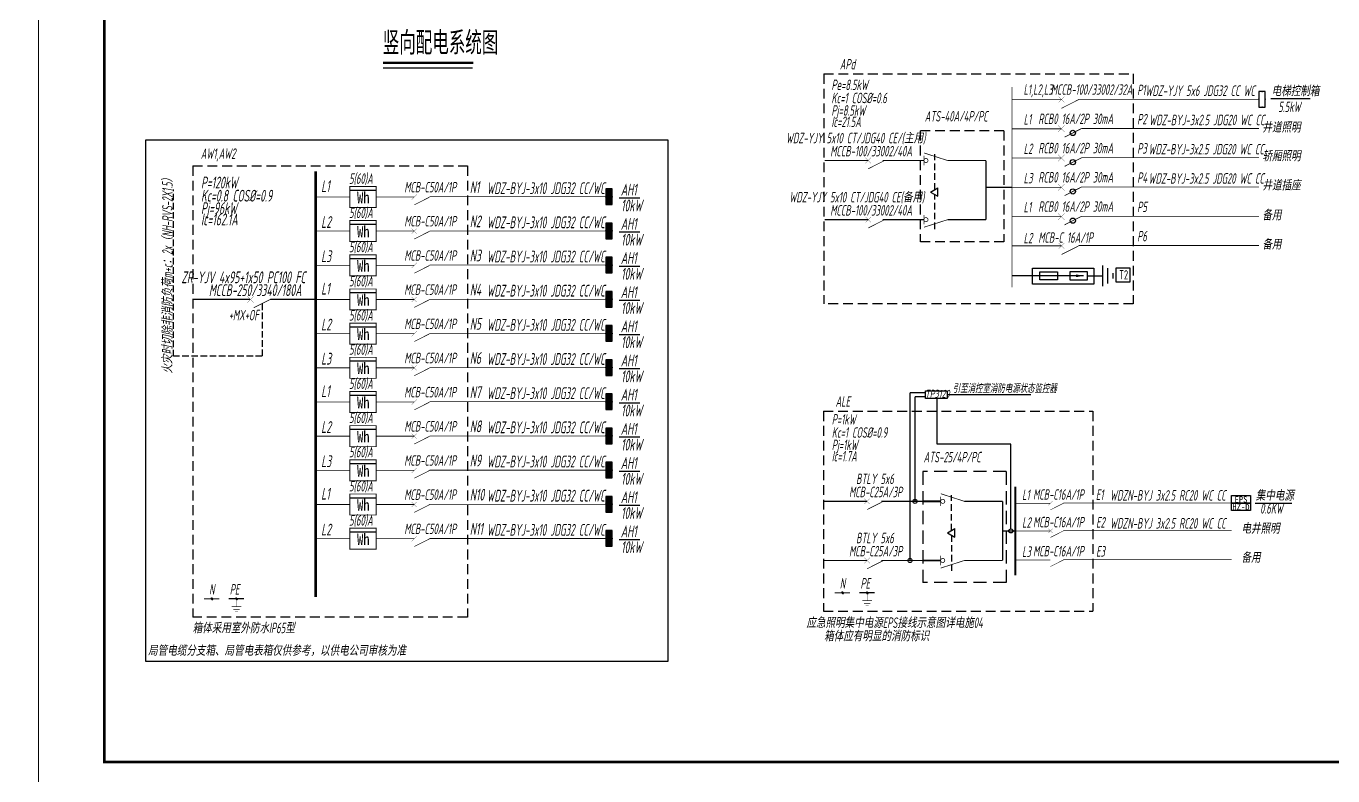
# Model space of a CAD drawing. Extents: x 3774419 to 4775970, y -926964 to 2266.
# Drawn here: x 4523195 to 4573000, y -688779 to -660195 of the extents above; entities that cross this region are included whole.
import ezdxf
from ezdxf.enums import TextEntityAlignment as Align

# ---------------------------------------------------------------- set-up
doc = ezdxf.new("R2010")
doc.units = 0
doc.header["$LTSCALE"] = 1000
doc.header["$MEASUREMENT"] = 0
for name, pattern in [('DASH', [0.35, 0.25, -0.1]), ('DASH4', [0.1875, 0.125, -0.0625]), ('DASHED', [0.75, 0.5, -0.25]), ('HIDDEN', [0.375, 0.25, -0.125])]:
    doc.linetypes.add(name, pattern=pattern)
doc.layers.get('0').update_dxf_attribs({"linetype": 'CONTINUOUS'})
for name, color, linetype in [('!!电气', 1, 'CONTINUOUS'), ('ANNO-NOTE', 7, 'CONTINUOUS'), ('DIM-照明', 7, 'CONTINUOUS'), ('ELEMENT', 3, 'CONTINUOUS'), ('EQUIP-箱柜', 3, 'CONTINUOUS'), ('WIRE-SECU-1', 30, 'CONTINUOUS'), ('WIRE-消防', 4, 'CONTINUOUS'), ('WIRE-照明', 2, 'CONTINUOUS'), ('WIRE-通讯', 4, 'CONTINUOUS'), ('照明平面文字层', 3, 'CONTINUOUS'), ('电气文字标注', 6, 'CONTINUOUS')]:
    doc.layers.add(name, color=color, linetype=linetype)
doc.layers.add('图框', color=147, linetype='CONTINUOUS', lineweight=20)
doc.styles.add('-宋体', font='', dxfattribs={"width": 0.8})
doc.styles.add('_TCH_LABEL', font='COMPLEX', dxfattribs={"bigfont": 'GBCBIG'})
doc.styles.add('HZTXT', font='gbeitc.shx', dxfattribs={"width": 0.8, "height": 400, "bigfont": 'hztxt.shx'})
doc.styles.add('SM1', font='realsz.shx', dxfattribs={"width": 0.75, "bigfont": 'realhz.shx'})
doc.styles.get("Standard").update_dxf_attribs({"font": 'gbenor.shx', "bigfont": 'gbcbig.shx'})
doc.styles.add('TSSD_Dimension', font='Tssdeng.shx', dxfattribs={"width": 0.7, "bigfont": 'tssdchn.shx'})
doc.styles.add('宋体', font='', dxfattribs={"height": 4})
doc.styles.get('-宋体').set_extended_font_data('SimSun')
doc.styles.get('宋体').set_extended_font_data('SimSun')

# ---------------------------------------------------------------- blocks, each defined once
blk = doc.blocks.new('1107AA')
at = {"color": 3, "linetype": 'Continuous'}
for points, const_width in [([(0, -7.5), (-3.79, 0)], 0.3), ([(-1.25, 1.25), (1.25, -1.25)], 0.1), ([(1.25, 1.25), (-1.25, -1.25)], 0.1)]:
    blk.add_lwpolyline(points, dxfattribs=dict(at, const_width=const_width))
blk = doc.blocks.new('A$C14A42816')
at = {"layer": 'ELEMENT'}
blk.add_line((0, 660), (1009, 660), dxfattribs=at)
at = {"layer": 'ELEMENT', "const_width": 35}
blk.add_lwpolyline([(0, 0), (0, 800), (1009, 800), (1009, 0), (0, 0)], dxfattribs=at)
at = {"layer": 'ELEMENT', "style": '-宋体', "width": 0.8}
blk.add_text('Wh', height=438, dxfattribs=at).set_placement((278, 159))
at = {"layer": 'ELEMENT', "flags": 9}
blk.add_attdef('S', (0, 400), '', height=0.01, rotation=90, dxfattribs=at)
blk.add_attdef('S', (0, 400), '', height=0.01, rotation=90, dxfattribs=at)
blk.add_attdef('S', (0, 400), '', height=0.01, rotation=90, dxfattribs=at)
blk = doc.blocks.new('0114')
at = {"color": 3, "linetype": 'Continuous', "const_width": 0.3}
for points in [[(0, 0), (0, -4.58)], [(-2.75, -4.58), (2.75, -4.58)], [(-1.83, -6.01), (1.83, -6.01)], [(-0.86, -7.5), (0.86, -7.5)]]:
    blk.add_lwpolyline(points, dxfattribs=at)
blk = doc.blocks.new('*X31')
at = {"color": 0}
for p, q in [((197.1, 124.2), (199.7, 126.7)), ((197.2, 123.8), (200.1, 126.7)), ((197.2, 124.6), (199.2, 126.7)), ((197.3, 123.4), (200.4, 126.6)), ((197.3, 125.2), (198.6, 126.5)), ((197.4, 123.1), (200.7, 126.5)), ((197.5, 122.9), (201, 126.3)), ((197.7, 122.6), (201.2, 126.1)), ((197.9, 122.4), (201.4, 125.9)), ((198.1, 122.2), (201.6, 125.7)), ((198.4, 122), (201.8, 125.4)), ((198.7, 121.9), (201.9, 125.2)), ((199, 121.8), (202, 124.8)), ((199.4, 121.7), (202.1, 124.5)), ((199.8, 121.7), (202.1, 124.1)), ((200.3, 121.8), (202, 123.5)), ((201.2, 122.3), (201.6, 122.7))]:
    blk.add_line(p, q, dxfattribs=at)
blk = doc.blocks.new('HC000089')
at = {"color": 4, "linetype": 'Continuous', "const_width": 0.2}
blk.add_lwpolyline([(-1.8, -1.8, 0.198912), (0, -2.5, 0.198912), (1.8, -1.8, 0.198912), (2.5, 0, 0.198912), (1.8, 1.8, 0.198912), (0, 2.5, 0.198912), (-1.8, 1.8, 0.198912), (-2.5, 0, 0.198912)], format="xyb", close=True, dxfattribs=at)
at = {"color": 4}
blk.add_blockref('*X31', (-199.6, -124.2), dxfattribs=at)
blk = doc.blocks.new('*X8')
at = {"color": 0}
for p, q in [((-250, 33), (-83, 200)), ((-250, 68), (-118, 200)), ((-250, 104), (-154, 200)), ((-250, 139), (-189, 200)), ((-250, 174), (-224, 200)), ((-247, 0), (-47, 200)), ((-212, 0), (-12, 200)), ((-177, 0), (23, 200)), ((-141, 0), (59, 200)), ((-106, 0), (94, 200)), ((-71, 0), (129, 200)), ((-35, 0), (165, 200)), ((0, 0), (200, 200)), ((35, 0), (235, 200)), ((71, 0), (250, 179)), ((106, 0), (250, 144)), ((141, 0), (250, 109)), ((177, 0), (250, 73)), ((212, 0), (250, 38)), ((247, 0), (250, 3))]:
    blk.add_line(p, q, dxfattribs=at)
blk = doc.blocks.new('$equip$00001421')
for p, q in [((0.75, 0.6), (-0.75, 0.6)), ((-0.75, 0.6), (-0.75, 0)), ((-0.75, 0), (0.75, 0)), ((0.75, 0), (0.75, 0.6))]:
    blk.add_line(p, q)
at = {"const_width": 0.6}
blk.add_lwpolyline([(-0.75, 0.3), (0.75, 0.3)], dxfattribs=at)
for p in [(-0.75, 0.3), (0, 0.6), (0, 0), (0.75, 0.3)]:
    blk.add_point(p)
at = {"xscale": 0.00300000000061118, "yscale": 0.00300000000061118, "zscale": 0.00300000000061118}
blk.add_blockref('*X8', (0, 0), dxfattribs=at)
at = {"style": '_TCH_LABEL', "flags": 9}
blk.add_attdef('A', (0, 0), '', height=0.00002, dxfattribs=at)
blk = doc.blocks.new('A$C19F659BD')
at = {"layer": 'DIM-照明', "linetype": 'DASHED'}
for p, q in [((36, -479), (36, -4709)), ((3223, -479), (36, -479)), ((3223, -479), (3223, -4709)), ((3223, -4709), (36, -4709))]:
    blk.add_line(p, q, dxfattribs=at)
blk = doc.blocks.new('A$C7C37685A')
at = {"layer": 'ELEMENT'}
for p, q in [((294, 104), (294, -104)), ((745, 104), (294, 104)), ((641, 0), (294, 0)), ((745, -104), (745, 104)), ((1135, -260), (1135, 260)), ((1264, -195), (1264, 195)), ((1394, -65), (1394, 65)), ((294, -104), (745, -104))]:
    blk.add_line(p, q, dxfattribs=at)
for points in [[(294, 0), (0, 0)], [(745, 0), (1135, 0)]]:
    blk.add_lwpolyline(points, dxfattribs=at)
for points in [[(658, 0), (450, -35), (450, 35), (658, 0)], [(450, 35), (658, 0), (450, -35), (450, 35)], [(450, -35), (450, 35), (658, 0), (450, 35)]]:
    blk.add_solid(points, dxfattribs=at)
blk = doc.blocks.new('A$C64190E90')
at = {"layer": 'DIM-照明', "color": 3}
blk.add_lwpolyline([(0, 104), (450, 104), (450, -104), (0, -104)], close=True, dxfattribs=at)
at = {"layer": 'DIM-照明'}
blk.add_blockref('A$C7C37685A', (466, 0), dxfattribs=at)
blk = doc.blocks.new('A$C2FB505A5')
at = {"color": 3, "linetype": 'Continuous'}
for points, const_width in [([(-125, -125), (125, 125)], 10), ([(-125, 125), (125, -125)], 10), ([(771, 11), (125, -316)], 30)]:
    blk.add_lwpolyline(points, dxfattribs=dict(at, const_width=const_width))
at = {"layer": 'DIM-照明', "color": 3, "linetype": 'Continuous', "const_width": 28.8}
blk.add_lwpolyline([(771, 11), (1064, 11)], dxfattribs=at)
at = {"layer": 'DIM-照明', "color": 3, "linetype": 'Continuous'}
blk.add_circle((438, -157), 100, dxfattribs=at)
blk = doc.blocks.new('A$C5F6A5641')
at = {"layer": 'WIRE-照明', "color": 3}
for p, q in [((0, 0), (2337, 0)), ((0, -611), (0, 0)), ((2337, 0), (2337, -611)), ((2337, -611), (0, -611))]:
    blk.add_line(p, q, dxfattribs=at)
blk = doc.blocks.new('$equip$00001413')
for p, q in [((0.75, 0.6), (-0.75, 0.6)), ((-0.75, 0.6), (-0.75, 0)), ((-0.75, 0), (0.75, 0)), ((0.75, 0), (0.75, 0.6))]:
    blk.add_line(p, q)
for p in [(-0.75, 0.3), (0, 0.6), (0, 0), (0.75, 0.3)]:
    blk.add_point(p)
at = {"style": '_TCH_LABEL', "flags": 9}
blk.add_attdef('A', (0, 0), '', height=0.00002, dxfattribs=at)
blk = doc.blocks.new('A$C7F8C54C2')
at = {"layer": 'DIM-照明', "color": 7, "linetype": 'DASH4', "ltscale": 3}
for p, q in [((0, 4230), (0, 0)), ((3188, 4230), (0, 4230)), ((3188, 4230), (3188, 0)), ((3188, 0), (0, 0))]:
    blk.add_line(p, q, dxfattribs=at)

msp = doc.modelspace()

# ---------------------------------------------------------------- linework, layer by layer
at = {"layer": '!!电气', "color": 6}
msp.add_lwpolyline([(4527757.6, -664528.3), (4547651.2, -664528.3), (4547651.2, -684422), (4527757.6, -684422)], close=True, dxfattribs=at)
at = {"color": 3, "linetype": 'Continuous'}
for points, const_width in [([(4531619, -670740.6), (4531869, -670490.6)], 10), ([(4531619, -670490.6), (4531869, -670740.6)], 10), ([(4532515.4, -670604.8), (4531869, -670931.5)], 30)]:
    msp.add_lwpolyline(points, dxfattribs=dict(at, const_width=const_width))
at = {"layer": 'ANNO-NOTE', "color": 7}
msp.add_line((4536800.6, -661789.2), (4540211.3, -661789.2), dxfattribs=at)
msp.add_line((4536800.6, -661789.2), (4540211.3, -661789.2), dxfattribs=at)
at = {"layer": 'DIM-照明', "color": 3, "linetype": 'DASH4', "ltscale": 3}
for p, q in [((4553593.3, -662017.7), (4565391.4, -662017.7)), ((4553593.3, -662017.7), (4553593.3, -670778.1)), ((4565391.4, -662017.7), (4565391.4, -670778.1)), ((4529542.1, -665524.7), (4540013.4, -665524.7)), ((4529542.1, -665524.7), (4529542.1, -682733.6)), ((4540013.4, -665524.7), (4540013.4, -682733.6)), ((4565391.4, -670778.1), (4553593.3, -670778.1)), ((4553581.3, -674876.7), (4553581.3, -682504.9)), ((4553581.3, -674876.7), (4563851, -674876.7)), ((4563851, -674876.7), (4563851, -682504.9)), ((4540013.4, -682733.6), (4529542.1, -682733.6)), ((4553581.3, -682504.9), (4563851, -682504.9))]:
    msp.add_line(p, q, dxfattribs=at)
at = {"layer": 'DIM-照明', "color": 7}
for p, q in [((4570637.2, -662948.8), (4572137.3, -662948.8)), ((4545797.3, -666736.7), (4546591.4, -666736.7)), ((4545797.3, -668039.3), (4546591.4, -668039.3)), ((4545797.3, -669341.9), (4546591.4, -669341.9)), ((4545797.3, -670644.5), (4546591.4, -670644.5)), ((4545797.3, -671947.1), (4546591.4, -671947.1)), ((4545797.3, -673249.7), (4546591.4, -673249.7)), ((4545797.3, -674552.3), (4546591.4, -674552.3)), ((4545797.3, -675854.9), (4546591.4, -675854.9)), ((4545797.3, -677158.3), (4546591.4, -677158.3)), ((4545797.3, -678460.9), (4546591.4, -678460.9)), ((4570041.4, -678382.3), (4571436.2, -678382.3)), ((4545797.3, -679763.5), (4546591.4, -679763.5))]:
    msp.add_line(p, q, dxfattribs=at)
at = {"layer": 'DIM-照明', "linetype": 'HIDDEN'}
for p, q in [((4557826.3, -666430.1), (4557826.3, -665079.1)), ((4557826.3, -667931.9), (4557826.3, -666612.5)), ((4558467.9, -679423.3), (4558467.9, -678072.3)), ((4558467.9, -679605.7), (4558467.9, -680956.7))]:
    msp.add_line(p, q, dxfattribs=at)
at = {"layer": 'DIM-照明'}
for p, q in [((4557668.4, -666521.3), (4557947.4, -666360.2)), ((4557947.4, -666682.4), (4557947.4, -666360.2)), ((4557668.4, -666521.3), (4557947.4, -666682.4)), ((4558309.9, -679514.5), (4558589, -679353.4)), ((4558309.9, -679514.5), (4558589, -679675.6)), ((4558589, -679675.6), (4558589, -679353.4))]:
    msp.add_line(p, q, dxfattribs=at)
at = {"layer": 'DIM-照明', "color": 3, "linetype": 'DASH'}
for p, q in [((4528809.5, -672783.6), (4528809.5, -666429.6)), ((4532192.2, -670768.1), (4532192.2, -672783.6)), ((4532192.2, -672783.6), (4528809.5, -672783.6))]:
    msp.add_line(p, q, dxfattribs=at)
at = {"layer": 'DIM-照明', "color": 1, "ltscale": 5}
for p, q in [((4556883.4, -680567.2), (4556883.4, -674176)), ((4557467, -674176), (4556883.4, -674176)), ((4557076.5, -678310.9), (4557076.5, -674331.7)), ((4557467, -674331.7), (4557076.5, -674331.7)), ((4561488.7, -674245.4), (4558298.5, -674245.4))]:
    msp.add_line(p, q, dxfattribs=at)
at = {"layer": 'DIM-照明', "color": 3, "linetype": 'Continuous'}
for points, const_width in [([(4560773.4, -670157.7), (4560773.4, -662518)], 28.8), ([(4560773.4, -662994.6), (4562658, -662994.6)], 28.8), ([(4560773.4, -662994.6), (4562658, -662994.6)], 28.8), ([(4563311.1, -662982.8), (4570179.7, -662982.8)], 28.8), ([(4560773.4, -664109.6), (4562658, -664109.6)], 28.8), ([(4560773.4, -664109.6), (4562658, -664109.6)], 28.8), ([(4560773.4, -664109.6), (4562658, -664109.6)], 28.8), ([(4560773.4, -664109.6), (4562658, -664109.6)], 28.8), ([(4563422, -664098.8), (4570179.7, -664097.8)], 28.8), ([(4553626.3, -665317.7), (4555291.8, -665317.7)], 49.9), ([(4555126.7, -665317.7), (4555291.8, -665317.7)], 49.9), ([(4555837.4, -665317.7), (4557411.4, -665317.7)], 49.9), ([(4558313.9, -665317.7), (4559776.8, -665317.7)], 49.9), ([(4559776.8, -665317.7), (4559776.8, -667574)], 49.9), ([(4560773.4, -665224.6), (4562658, -665224.6)], 28.8), ([(4560773.4, -665224.6), (4562658, -665224.6)], 28.8), ([(4563415.6, -665212.9), (4570179.7, -665212.9)], 28.8), ([(4560773.4, -666339.7), (4559776.8, -666339.7)], 49.9), ([(4560773.4, -666339.7), (4562658, -666339.7)], 28.8), ([(4560773.4, -666339.7), (4562658, -666339.7)], 28.8), ([(4563415.6, -666327.9), (4570179.7, -666327.9)], 28.8), ([(4534225.2, -666706.6), (4535529, -666706.6)], 29), ([(4536537.5, -666706.6), (4537986.5, -666706.6)], 29), ([(4538576.3, -666700.4), (4545291.7, -666700.4)], 29), ([(4553626.3, -667574), (4555291.8, -667574)], 49.9), ([(4555126.7, -667574), (4555291.8, -667574)], 49.9), ([(4555837.4, -667574), (4557411.4, -667574)], 49.9), ([(4558313.9, -667574), (4559776.8, -667574)], 49.9), ([(4560773.4, -667454.7), (4562658, -667454.7)], 28.8), ([(4560773.4, -667454.7), (4562658, -667454.7)], 28.8), ([(4563415.6, -667442.9), (4570179.7, -667442.9)], 28.8), ([(4534225.2, -668009.6), (4535529, -668009.6)], 29), ([(4536537.5, -668009.6), (4537986.5, -668009.6)], 29), ([(4538576.3, -668003), (4545291.7, -668003)], 29), ([(4560773.4, -668570.3), (4562657.5, -668570.3)], 28.8), ([(4563310.6, -668558.5), (4570179.1, -668558.5)], 28.8), ([(4534225.2, -669312.6), (4535529, -669312.6)], 29), ([(4536537.5, -669312.6), (4537986.5, -669312.6)], 29), ([(4538576.3, -669305.6), (4545291.7, -669305.6)], 29), ([(4560773.4, -669712.7), (4562972.2, -669712.7)], 47.2), ([(4529542.1, -670615.6), (4531730.2, -670615.6)], 49.9), ([(4532504.5, -670615.6), (4534225.2, -670615.6)], 49.9), ([(4532515.4, -670604.8), (4532807.8, -670604.8)], 28.8), ([(4534225.2, -670615.6), (4535529, -670615.6)], 29), ([(4536537.5, -670615.6), (4537986.5, -670615.6)], 29), ([(4538576.3, -670608.2), (4545291.7, -670608.2)], 29), ([(4534225.2, -671918.6), (4535529, -671918.6)], 29), ([(4536537.5, -671918.6), (4537986.5, -671918.6)], 29), ([(4538576.3, -671910.8), (4545291.7, -671910.8)], 29), ([(4534225.2, -673221.6), (4535529, -673221.6)], 29), ([(4536537.5, -673221.6), (4537986.5, -673221.6)], 29), ([(4538576.3, -673213.4), (4545291.7, -673213.4)], 29), ([(4534225.2, -674523.8), (4535529, -674523.8)], 29), ([(4536537.5, -674523.8), (4537986.5, -674523.8)], 29), ([(4538576.3, -674516), (4545291.7, -674516)], 29), ([(4534225.2, -675826.8), (4535529, -675826.8)], 29), ([(4536537.5, -675826.8), (4537986.5, -675826.8)], 29), ([(4538576.3, -675818.6), (4545291.7, -675818.6)], 29), ([(4534225.2, -677129.8), (4535529, -677129.8)], 29), ([(4536537.5, -677129.8), (4537986.5, -677129.8)], 29), ([(4538576.3, -677122), (4545291.7, -677122)], 29), ([(4553581.3, -678310.9), (4555246.7, -678310.9)], 49.9), ([(4555081.6, -678310.9), (4555246.7, -678310.9)], 49.9), ([(4555792.3, -678310.9), (4557366.3, -678310.9)], 49.9), ([(4558955.5, -678310.9), (4560418.4, -678310.9)], 49.9), ([(4560418.4, -678310.9), (4560418.4, -680567.2)], 49.9), ([(4534225.2, -678432.4), (4535529, -678432.4)], 29), ([(4536537.5, -678432.4), (4537986.5, -678432.4)], 29), ([(4538576.3, -678424.6), (4545291.7, -678424.6)], 29), ([(4560900.4, -678386.3), (4562236.8, -678386.3)], 21.6), ([(4562726.7, -678377.4), (4569140.3, -678377.4)], 21.6), ([(4534225.2, -679735.4), (4535529, -679735.4)], 29), ([(4536537.5, -679735.4), (4537986.5, -679735.4)], 29), ([(4538576.3, -679727.2), (4545291.7, -679727.2)], 29), ([(4560418.4, -679439.1), (4560900.4, -679439.1)], 49.9), ([(4560900.4, -679439.1), (4562236.8, -679439.1)], 21.6), ([(4562726.7, -679430.2), (4569140.3, -679430.2)], 21.6), ([(4553581.3, -680567.2), (4555246.7, -680567.2)], 49.9), ([(4555081.6, -680567.2), (4555246.7, -680567.2)], 49.9), ([(4555792.3, -680567.2), (4557366.3, -680567.2)], 49.9), ([(4558955.5, -680567.2), (4560418.4, -680567.2)], 49.9), ([(4560900.4, -680547.7), (4562236.8, -680547.7)], 21.6), ([(4560900.4, -680547.7), (4562236.8, -680547.7)], 21.6), ([(4560900.4, -680547.7), (4562236.8, -680547.7)], 21.6), ([(4560900.4, -680547.7), (4562236.8, -680547.7)], 21.6), ([(4560900.4, -680547.7), (4562236.8, -680547.7)], 21.6), ([(4560900.4, -680547.7), (4562236.8, -680547.7)], 21.6), ([(4560900.4, -680547.7), (4562236.8, -680547.7)], 19.4), ([(4560900.4, -680547.7), (4562236.8, -680547.7)], 19.4), ([(4560900.4, -680547.7), (4562236.8, -680547.7)], 19.4), ([(4560900.4, -680547.7), (4562236.8, -680547.7)], 19.4), ([(4560900.4, -680547.7), (4562236.8, -680547.7)], 19.4), ([(4560900.4, -680547.7), (4562236.8, -680547.7)], 19.4), ([(4560900.4, -680547.7), (4562236.8, -680547.7)], 19.4), ([(4560900.4, -680547.7), (4562236.8, -680547.7)], 19.4), ([(4562726.7, -680538.8), (4569140.3, -680538.8)], 21.6), ([(4554014.1, -681801.9), (4554594.6, -681801.9)], 47.5), ([(4554951.6, -681797.8), (4555532, -681797.8)], 47.5), ([(4529974.9, -682030.6), (4530555.4, -682030.6)], 47.5), ([(4530912.4, -682026.5), (4531492.8, -682026.5)], 47.5)]:
    msp.add_lwpolyline(points, dxfattribs=dict(at, const_width=const_width))
at = {"layer": 'DIM-照明', "color": 3}
for points, const_width in [([(4557411.4, -665496.5), (4557411.4, -665139)], 26.9), ([(4558313.9, -665317.7), (4557414.3, -665029.2)], 27.1), ([(4534225.2, -665727.6), (4534225.2, -681964.9)], 100), ([(4557411.4, -667752.7), (4557411.4, -667395.2)], 26.9), ([(4558313.9, -667574), (4557414.3, -667862.5)], 27.1), ([(4560900.4, -677750.5), (4560900.4, -681127.6)], 75), ([(4557366.3, -678310.9), (4558053, -678310.9)], 72.2), ([(4558053, -678489.7), (4558053, -678132.2)], 26.9), ([(4558955.5, -678310.9), (4558055.9, -678022.4)], 27.1), ([(4557366.3, -680567.2), (4558053, -680567.2)], 72.2), ([(4558053, -680745.9), (4558053, -680388.4)], 26.9), ([(4558955.5, -680567.2), (4558055.9, -680855.7)], 27.1)]:
    msp.add_lwpolyline(points, dxfattribs=dict(at, const_width=const_width))
at = {"layer": 'DIM-照明', "color": 3, "const_width": 26.9}
for points in [[(4557411.4, -665317.7, 1), (4557568.2, -665317.7, 1)], [(4557411.4, -667574, 1), (4557568.2, -667574, 1)], [(4558053, -678310.9, 1), (4558209.8, -678310.9, 1)], [(4558053, -680567.2, 1), (4558209.8, -680567.2, 1)]]:
    msp.add_lwpolyline(points, format="xyb", close=True, dxfattribs=at)
at = {"layer": 'DIM-照明', "color": 1, "ltscale": 5}
msp.add_lwpolyline([(4557467, -674094.8), (4558298.5, -674094.8), (4558298.5, -674395.9), (4557467, -674395.9)], close=True, dxfattribs=at)
msp.add_lwpolyline([(4560727.4, -679360.7), (4560727.4, -676134.6), (4557914.9, -676134.6), (4557914.9, -674395.9)], dxfattribs=at)
for centre in [(4557076.5, -678310.9), (4560727.4, -679439.1), (4556883.4, -680567.2)]:
    msp.add_circle(centre, 78.4, dxfattribs=at)
at = {"layer": 'EQUIP-箱柜'}
for points in [[(4569140.3, -678088.5), (4569862.5, -678088.5), (4569862.5, -678377.4), (4569140.3, -678377.4)], [(4569140.3, -678377.4), (4569862.5, -678377.4), (4569862.5, -678666.3), (4569140.3, -678666.3)]]:
    msp.add_lwpolyline(points, close=True, dxfattribs=at)
at = {"layer": 'WIRE-SECU-1', "color": 7, "const_width": 98.5}
msp.add_lwpolyline([(4536799.5, -661595), (4540233, -661595)], dxfattribs=at)
msp.add_lwpolyline([(4536799.5, -661595), (4540233, -661595)], dxfattribs=at)
at = {"layer": '图框'}
for points in [[(4439569.6, -629853.6), (4523669.6, -629853.6), (4523669.6, -689253.6), (4439569.6, -689253.6)], [(4523669.6, -629853.6), (4607769.6, -629853.6), (4607769.6, -689253.6), (4523669.6, -689253.6)]]:
    msp.add_lwpolyline(points, close=True, dxfattribs=at)
at = {"layer": '图框', "const_width": 100}
msp.add_lwpolyline([(4606769.6, -688253.6), (4606769.6, -630853.6), (4526169.6, -630853.6), (4526169.6, -688253.6)], close=True, dxfattribs=at)
at = {"layer": '照明平面文字层', "color": 7}
msp.add_lwpolyline([(4564744.3, -669404.7), (4565258.2, -669404.7), (4565258.2, -669952.5), (4564744.3, -669952.5)], close=True, dxfattribs=at)

# ---------------------------------------------------------------- block references
at = {"layer": 'DIM-照明', "linetype": 'Continuous', "rotation": 90}
for p, xscale, yscale, zscale in [((4562658, -662994.6), 87.60960006713867, 87.60960006713867, 87.60960006713867), ((4555291.8, -665317.7), 83.2291202545166, 83.2291202545166, 83.2291202545166), ((4537986.5, -666711), 78.65151834487915, 78.65151834487915, 78.65151834487915), ((4555291.8, -667574), 83.2291202545166, 83.2291202545166, 83.2291202545166), ((4537986.5, -668013.6), 78.65151834487915, 78.65151834487915, 78.65151834487915), ((4562657.5, -668570.3), 87.60960006713867, 87.60960006713867, 87.60960006713867), ((4537986.5, -669316.2), 78.65151834487915, 78.65151834487915, 78.65151834487915), ((4537986.5, -670618.8), 78.65151834487915, 78.65151834487915, 78.65151834487915), ((4537986.5, -671921.4), 78.65151834487915, 78.65151834487915, 78.65151834487915), ((4537986.5, -674526.6), 78.65151834487915, 78.65151834487915, 78.65151834487915), ((4537986.5, -677132.6), 78.65151834487915, 78.65151834487915, 78.65151834487915), ((4537986.5, -678435.2), 78.65151834487915, 78.65151834487915, 78.65151834487915), ((4555246.7, -678310.9), 83.2291202545166, 83.2291202545166, 83.2291202545166), ((4562236.8, -678386.3), 65.707200050354, 65.707200050354, 65.707200050354), ((4562236.8, -679439.1), 65.707200050354, 65.707200050354, 65.707200050354), ((4555246.7, -680567.2), 83.2291202545166, 83.2291202545166, 83.2291202545166), ((4562236.8, -680547.7), 65.707200050354, 65.707200050354, 65.707200050354)]:
    msp.add_blockref('1107AA', p, dxfattribs=dict(at, xscale=xscale, yscale=yscale, zscale=zscale))
at = {"layer": 'DIM-照明', "color": 7, "xscale": 78.65151834487915, "yscale": 78.65151834487915, "zscale": 78.65151834487915, "rotation": 90}
for p in [(4537986.5, -673224), (4537986.5, -675829.2), (4537986.5, -679737.8)]:
    msp.add_blockref('1107AA', p, dxfattribs=at)
at = {"layer": 'DIM-照明', "xscale": 14.62999999523163, "yscale": 14.62999999523163, "zscale": 14.62999999523163}
for p in [(4554316.3, -681802.1), (4555252.8, -681802.1), (4530277.1, -682030.8), (4531213.6, -682030.8)]:
    msp.add_blockref('HC000089', p, dxfattribs=at)
at = {"layer": 'DIM-照明', "linetype": 'DASH', "xscale": -66.50000000000003, "yscale": 66.5, "zscale": 66.49999999999999, "rotation": 1.643353773062017e-06}
for p in [(4555252.7, -681797.8), (4531213.5, -682026.5)]:
    msp.add_blockref('0114', p, dxfattribs=at)
at = {"layer": 'EQUIP-箱柜', "xscale": 400, "yscale": 400, "zscale": 400}
for name, p, rotation in [('$equip$00001413', (4570179.7, -662982.8), 270), ('$equip$00001421', (4545531.7, -666700.4), 90), ('$equip$00001421', (4545531.7, -668003), 90), ('$equip$00001421', (4545531.7, -669305.6), 90), ('$equip$00001421', (4545531.7, -670608.2), 90), ('$equip$00001421', (4545531.7, -671910.8), 90), ('$equip$00001421', (4545531.7, -673213.4), 90), ('$equip$00001421', (4545531.7, -674516), 90), ('$equip$00001421', (4545531.7, -675818.6), 90), ('$equip$00001421', (4545531.7, -677122), 90), ('$equip$00001421', (4545531.7, -678424.6), 90), ('$equip$00001421', (4545531.7, -679727.2), 90)]:
    msp.add_blockref(name, p, dxfattribs=dict(at, rotation=rotation))
at = {"layer": 'WIRE-消防'}
for name, p in [('A$C7F8C54C2', (4557276.3, -668414)), ('A$C5F6A5641', (4561553.8, -669424.6))]:
    msp.add_blockref(name, p, dxfattribs=at)
at = {"layer": 'WIRE-照明'}
for name, p in [('A$C2FB505A5', (4562650.5, -664109.6)), ('A$C2FB505A5', (4562650.5, -665224.6)), ('A$C2FB505A5', (4562650.5, -666339.7)), ('A$C2FB505A5', (4562650.5, -667454.7)), ('A$C19F659BD', (4557330.8, -676698.4))]:
    msp.add_blockref(name, p, dxfattribs=at)
at = {"layer": 'WIRE-照明', "xscale": 1.5, "yscale": 1.5, "zscale": 1.5}
msp.add_blockref('A$C64190E90', (4561832.1, -669712.7), dxfattribs=at)
at = {"layer": 'WIRE-通讯'}
for p in [(4535529, -667106.6), (4535529, -668409.6), (4535529, -669712.6), (4535529, -671015.6), (4535529, -672318.6), (4535529, -673621.6), (4535529, -674923.8), (4535529, -676226.8), (4535529, -677529.8), (4535529, -678832.4), (4535529, -680135.4)]:
    msp.add_blockref('A$C14A42816', p, dxfattribs=at)

# ---------------------------------------------------------------- texts
at = {"layer": 'DIM-照明', "color": 7}
for s, height, style, width, p in [('竖向配电系统图', 883.2, 'SM1', 0.75, (4536787.6, -661280.5)), ('竖向配电系统图', 883.2, 'SM1', 0.75, (4536787.6, -661280.5)), ('电梯控制箱', 400, 'HZTXT', 0.7, (4570662.5, -662866.9)), ('5.5kW', 400, 'HZTXT', 0.7, (4570917, -663470)), ('井道照明', 400, 'HZTXT', 0.7, (4570310.3, -664251.9)), ('轿厢照明', 400, 'HZTXT', 0.7, (4570312.8, -665345.6)), ('5(60)A', 400, 'HZTXT', 0.7, (4535501.4, -666208.3)), ('P=120kW', 450, 'HZTXT', 0.7, (4529861.5, -666383.7)), ('L1', 450, 'HZTXT', 0.7, (4534441, -666521.2)), ('MCB-C50A/1P', 400, 'HZTXT', 0.7, (4537607.6, -666534.9)), ('N1', 450, 'HZTXT', 0.7, (4540106.1, -666559.8)), ('AH1', 450, 'HZTXT', 0.7, (4545859.6, -666654.8)), ('井道插座', 400, 'HZTXT', 0.7, (4570312.8, -666460.6)), ('Kc=0.8 COS%%C=0.9', 450, 'HZTXT', 0.7, (4529861.5, -666885.3)), ('10kW', 450, 'HZTXT', 0.7, (4545868.1, -667257.9)), ('Ic=162.1A', 450, 'HZTXT', 0.7, (4529861.5, -667791.3)), ('Pj=96kW', 450, 'HZTXT', 0.7, (4529861.5, -667359.4)), ('5(60)A', 400, 'HZTXT', 0.7, (4535501.4, -667511.3)), ('备用', 400, 'HZTXT', 0.7, (4570310.5, -667597)), ('L2', 450, 'HZTXT', 0.7, (4534441, -667887.5)), ('MCB-C50A/1P', 400, 'HZTXT', 0.7, (4537607.6, -667833.5)), ('N2', 450, 'HZTXT', 0.7, (4540106.1, -667862.4)), ('AH1', 450, 'HZTXT', 0.7, (4545859.6, -667957.4)), ('5(60)A', 400, 'HZTXT', 0.7, (4535501.4, -668814.3)), ('10kW', 450, 'HZTXT', 0.7, (4545868.1, -668560.5)), ('备用', 400, 'HZTXT', 0.7, (4570310.5, -668712.6)), ('L3', 450, 'HZTXT', 0.7, (4534441, -669190.1)), ('MCB-C50A/1P', 400, 'HZTXT', 0.7, (4537607.6, -669140.1)), ('N3', 450, 'HZTXT', 0.7, (4540106.1, -669165)), ('AH1', 450, 'HZTXT', 0.7, (4545859.6, -669260)), ('5(60)A', 400, 'HZTXT', 0.7, (4535501.4, -670117.3)), ('10kW', 450, 'HZTXT', 0.7, (4545868.1, -669863.1)), ('L1', 450, 'HZTXT', 0.7, (4534441, -670430.2)), ('MCB-C50A/1P', 400, 'HZTXT', 0.7, (4537604.4, -670439.5)), ('N4', 450, 'HZTXT', 0.7, (4540106.1, -670467.5)), ('AH1', 450, 'HZTXT', 0.7, (4545859.6, -670562.6)), ('10kW', 450, 'HZTXT', 0.7, (4545868.1, -671165.7)), ('L2', 450, 'HZTXT', 0.7, (4534441, -671796.5)), ('5(60)A', 400, 'HZTXT', 0.7, (4535501.4, -671420.3)), ('MCB-C50A/1P', 400, 'HZTXT', 0.7, (4537607.6, -671745.3)), ('N5', 450, 'HZTXT', 0.7, (4540106.1, -671770.1)), ('AH1', 450, 'HZTXT', 0.7, (4545859.6, -671865.2)), ('5(60)A', 400, 'HZTXT', 0.7, (4535501.4, -672723.3)), ('10kW', 450, 'HZTXT', 0.7, (4545868.1, -672468.3)), ('L3', 450, 'HZTXT', 0.7, (4534441, -673099.1)), ('MCB-C50A/1P', 400, 'HZTXT', 0.7, (4537607.6, -673047.9)), ('N6', 450, 'HZTXT', 0.7, (4540106.1, -673072.7)), ('AH1', 450, 'HZTXT', 0.7, (4545859.6, -673167.8)), ('10kW', 450, 'HZTXT', 0.7, (4545868.1, -673770.9)), ('5(60)A', 400, 'HZTXT', 0.7, (4535501.4, -674025.5)), ('L1', 450, 'HZTXT', 0.7, (4534441, -674338.4)), ('MCB-C50A/1P', 400, 'HZTXT', 0.7, (4537604.8, -674347.7)), ('AH1', 450, 'HZTXT', 0.7, (4545859.6, -674470.4)), ('10kW', 450, 'HZTXT', 0.7, (4545868.1, -675073.5)), ('L2', 450, 'HZTXT', 0.7, (4534441, -675704.7)), ('5(60)A', 400, 'HZTXT', 0.7, (4535501.4, -675328.5)), ('MCB-C50A/1P', 400, 'HZTXT', 0.7, (4537607.6, -675653.1)), ('AH1', 450, 'HZTXT', 0.7, (4545859.6, -675773)), ('5(60)A', 400, 'HZTXT', 0.7, (4535501.4, -676631.5)), ('10kW', 450, 'HZTXT', 0.7, (4545868.1, -676376.1)), ('L3', 450, 'HZTXT', 0.7, (4534441, -677007.7)), ('MCB-C50A/1P', 400, 'HZTXT', 0.7, (4537604.8, -676953.7)), ('N9', 450, 'HZTXT', 0.7, (4540106.1, -676981.3)), ('AH1', 450, 'HZTXT', 0.7, (4545859.6, -677076.4)), ('10kW', 450, 'HZTXT', 0.7, (4545868.1, -677679.5)), ('L1', 450, 'HZTXT', 0.7, (4534441, -678247)), ('5(60)A', 400, 'HZTXT', 0.7, (4535501.4, -677934.5)), ('MCB-C50A/1P', 400, 'HZTXT', 0.7, (4537604.8, -678256.3)), ('AH1', 450, 'HZTXT', 0.7, (4545859.6, -678379)), ('5(60)A', 400, 'HZTXT', 0.7, (4535501.4, -679237.1)), ('10kW', 450, 'HZTXT', 0.7, (4545868.1, -678982.1)), ('L2', 450, 'HZTXT', 0.7, (4534441, -679613.3)), ('MCB-C50A/1P', 400, 'HZTXT', 0.7, (4537607.6, -679561.7)), ('AH1', 450, 'HZTXT', 0.7, (4545859.6, -679681.6)), ('10kW', 450, 'HZTXT', 0.7, (4545868.1, -680284.7))]:
    msp.add_text(s, height=height, dxfattribs=dict(at, style=style, width=width)).set_placement(p)
at = {"layer": 'DIM-照明', "color": 7, "linetype": 'Continuous', "style": 'HZTXT', "width": 0.7}
for s, p in [('APd', (4554502.6, -661646.8)), ('WDZ-YJY 5x6 JDG32 CC WC', (4567944.5, -662656)), ('WDZ-BYJ-3x2.5 JDG20 WC CC', (4568198.2, -663771.7)), ('WDZ-YJY 5x10 CT/JDG40 CE/(主用)', (4554812.7, -664460)), ('MCCB-100/33002/40A', (4555398.8, -664961.7)), ('WDZ-BYJ-3x2.5 JDG20 WC CC', (4568174, -664886)), ('WDZ-BYJ-3x2.5 JDG20 WC CC', (4568174, -666001.1)), ('WDZ-YJY 5x10 CT/JDG40 CE(备用)', (4554855.3, -666716.3)), ('MCCB-100/33002/40A', (4555398.8, -667217.9)), ('+MX+OF', (4531486.7, -671211)), ('ALE', (4554321.3, -674505.8)), ('BTLY 5x6', (4555546.3, -677453.2)), ('MCB-C25A/3P', (4555573.5, -677954.9)), ('WDZN-BYJ 3x2.5 RC20 WC CC', (4566710.5, -678083.4)), ('WDZN-BYJ 3x2.5 RC20 WC CC', (4566710.5, -679150.1)), ('BTLY 5x6', (4555546.3, -679709.5)), ('MCB-C25A/3P', (4555573.5, -680211.1)), ('应急照明集中电源EPS接线示意图详电施04', (4556293.3, -682916.9))]:
    msp.add_text(s, height=400, dxfattribs=at).set_placement(p, align=Align.MIDDLE)
at = {"layer": 'DIM-照明', "color": 7, "linetype": 'Continuous', "style": 'HZTXT'}
for s, width, p in [('Pe=8.5kW', 0.7, (4553888.3, -662632.8)), ('Kc=1 COS%%C=0.6', 0.7, (4553888.3, -663134.4)), ('L1,L2,L3', 0.6, (4561213.5, -662813.9)), ('MCCB-100/33002/32A', 0.7, (4562251.5, -662813.9)), ('P1', 0.7, (4565542.4, -662826.1)), ('Pj=8.5kW', 0.7, (4553888.3, -663608.5)), ('Ic=21.5A', 0.7, (4553888.3, -664040.4)), ('ATS-40A/4P/PC', 0.7, (4557445.9, -663832.1)), ('L1', 0.7, (4561213.5, -663948.2)), ('RCB0 16A/2P 30mA', 0.7, (4561772.9, -663928.9)), ('P2', 0.7, (4565542.4, -663941.1)), ('L2', 0.7, (4561213.5, -665071.9)), ('RCB0 16A/2P 30mA', 0.7, (4561772.9, -665043.9)), ('P3', 0.7, (4565542.4, -665056.1)), ('L3', 0.7, (4561213.5, -666190.5)), ('RCB0 16A/2P 30mA', 0.7, (4561772.9, -666158.9)), ('P4', 0.7, (4565542.4, -666171.2)), ('RCB0 16A/2P 30mA', 0.7, (4561772.9, -667274)), ('P5', 0.7, (4565542.4, -667286.2)), ('L1', 0.7, (4561213.5, -667293.3)), ('L2', 0.7, (4561213.5, -668475.1)), ('MCB-C 16A/1P', 0.7, (4561772.6, -668456.3)), ('P6', 0.7, (4565542.4, -668401.2)), ('P=1kW', 0.7, (4553900.7, -675386.3)), ('Kc=1 COS%%C=0.9', 0.7, (4553900.7, -675887.9)), ('Pj=1kW', 0.7, (4553900.7, -676362)), ('Ic=1.7A', 0.7, (4553900.7, -676793.9)), ('ATS-25/4P/PC', 0.7, (4557400.8, -676825.3)), ('集中电源', 0.7, (4570055.1, -678287.8)), ('L1', 0.7, (4561153.4, -678265.9)), ('MCB-C16A/1P', 0.7, (4561573, -678250.7)), ('E1', 0.7, (4563966.3, -678259.9)), ('0.6KW', 0.7, (4570228.1, -678779.6)), ('L2', 0.7, (4561153.4, -679320.8)), ('MCB-C16A/1P', 0.7, (4561573, -679303.5)), ('E2', 0.7, (4563975.2, -679311.5)), ('电井照明', 0.7, (4569512.3, -679545.8)), ('L3', 0.7, (4561153.4, -680429.4)), ('MCB-C16A/1P', 0.7, (4561573, -680412.1)), ('E3', 0.7, (4563975.2, -680420.1)), ('备用', 0.7, (4569512.3, -680654.4)), ('局管电缆分支箱、局管电表箱仅供参考，以供电公司审核为准', 0.7, (4527839.9, -684200.1))]:
    msp.add_text(s, height=400, dxfattribs=dict(at, width=width)).set_placement(p)
at = {"layer": 'DIM-照明', "color": 7, "style": 'HZTXT'}
for s, height, width, p in [('AW1,AW2', 400, 0.7, (4530513.9, -665100.8)), ('WDZ-BYJ-3x10 JDG32 CC/WC', 450, 0.65, (4543007.4, -666372.3)), ('WDZ-BYJ-3x10 JDG32 CC/WC', 450, 0.65, (4543007.4, -667674.9)), ('WDZ-BYJ-3x10 JDG32 CC/WC', 450, 0.65, (4543007.4, -668977.5)), ('ZR-YJV 4x95+1x50 PC100 FC', 450, 0.7, (4531477, -669769.9)), ('MCCB-250/3340/180A', 450, 0.7, (4531926, -670259.5)), ('WDZ-BYJ-3x10 JDG32 CC/WC', 450, 0.65, (4543007.4, -670280)), ('WDZ-BYJ-3x10 JDG32 CC/WC', 450, 0.65, (4543007.4, -671582.6)), ('WDZ-BYJ-3x10 JDG32 CC/WC', 450, 0.65, (4543007.4, -672885.2)), ('WDZ-BYJ-3x10 JDG32 CC/WC', 450, 0.65, (4543007.4, -674187.8)), ('WDZ-BYJ-3x10 JDG32 CC/WC', 450, 0.65, (4543007.4, -675490.4)), ('WDZ-BYJ-3x10 JDG32 CC/WC', 450, 0.65, (4543007.4, -676793.8)), ('WDZ-BYJ-3x10 JDG32 CC/WC', 450, 0.65, (4543007.4, -678096.4)), ('WDZ-BYJ-3x10 JDG32 CC/WC', 450, 0.65, (4543007.4, -679399))]:
    msp.add_text(s, height=height, dxfattribs=dict(at, width=width)).set_placement(p, align=Align.MIDDLE)
at = {"layer": 'DIM-照明', "color": 7, "linetype": 'Continuous', "style": 'HZTXT', "width": 0.7}
msp.add_text('火灾时切除非消防负荷m+c：2x（NH-RVS-2X1.5）', height=399.375, rotation=90, dxfattribs=at).set_placement((4528557, -669617), align=Align.MIDDLE)
at = {"layer": 'DIM-照明', "style": 'HZTXT', "width": 0.7}
for s, p in [('引至消控室消防电源状态监控器 ', (4558508.1, -674174.9)), ('TP3120', (4557461.4, -674359.3))]:
    msp.add_text(s, height=300, rotation=0, dxfattribs=at).set_placement(p)
for s, p in [('N7', (4540106.1, -674375.3)), ('N8', (4540106.1, -675677.9)), ('N10', (4540106.1, -678283.9)), ('N11', (4540106.1, -679586.5))]:
    msp.add_text(s, height=450, dxfattribs=at).set_placement(p)
at = {"layer": 'DIM-照明', "linetype": 'Continuous', "style": 'HZTXT', "width": 0.7}
for s, p in [('N', (4554206.6, -681639.2)), ('PE', (4554994.9, -681639.2)), ('N', (4530167.4, -681867.9)), ('PE', (4530955.7, -681867.9))]:
    msp.add_text(s, height=400, dxfattribs=at).set_placement(p)
at = {"layer": 'DIM-照明', "color": 1, "linetype": 'Continuous', "style": 'HZTXT', "width": 0.7}
msp.add_text('箱体采用室外防水IP65型', height=400, dxfattribs=at).set_placement((4529537.2, -683339.7))
at = {"layer": 'DIM-照明', "color": 7, "linetype": 'Continuous', "style": 'HZTXT', "width": 0.7}
msp.add_text('箱体应有明显的消防标识', height=400, rotation=0, dxfattribs=at).set_placement((4553607.4, -683646))
at = {"layer": '照明平面文字层', "color": 7, "style": 'TSSD_Dimension', "width": 0.7}
msp.add_text('T2', height=350, dxfattribs=at).set_placement((4564853.9, -669849.8))
at = {"layer": '电气文字标注', "color": 7, "style": '宋体'}
for s, p in [('EPS', (4569251.8, -678358.1)), ('HZ-D', (4569168.5, -678647))]:
    msp.add_text(s, height=240.74, dxfattribs=at).set_placement(p)

doc.saveas('drawing.dxf')
